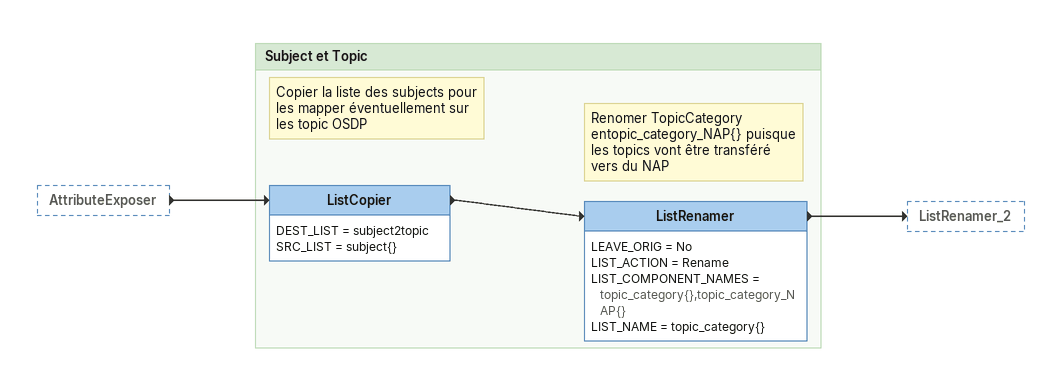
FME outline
AttributeExposer [outside]
    -> ListCopier

Bookmark: Subject et Topic
Note: Copier la liste des subjects pour les mapper éventuellement sur les topic OSDP
ListCopier
    DEST_LIST = subject2topic
    SRC_LIST = subject{}
    -> ListRenamer
Note: Renomer TopicCategory entopic_category_NAP{} puisque les topics vont être transféré vers du NAP
ListRenamer
    LEAVE_ORIG = No
    LIST_ACTION = Rename
    LIST_COMPONENT_NAMES = topic_category{},topic_category_NAP{}
    LIST_NAME = topic_category{}
    -> ListRenamer_2
